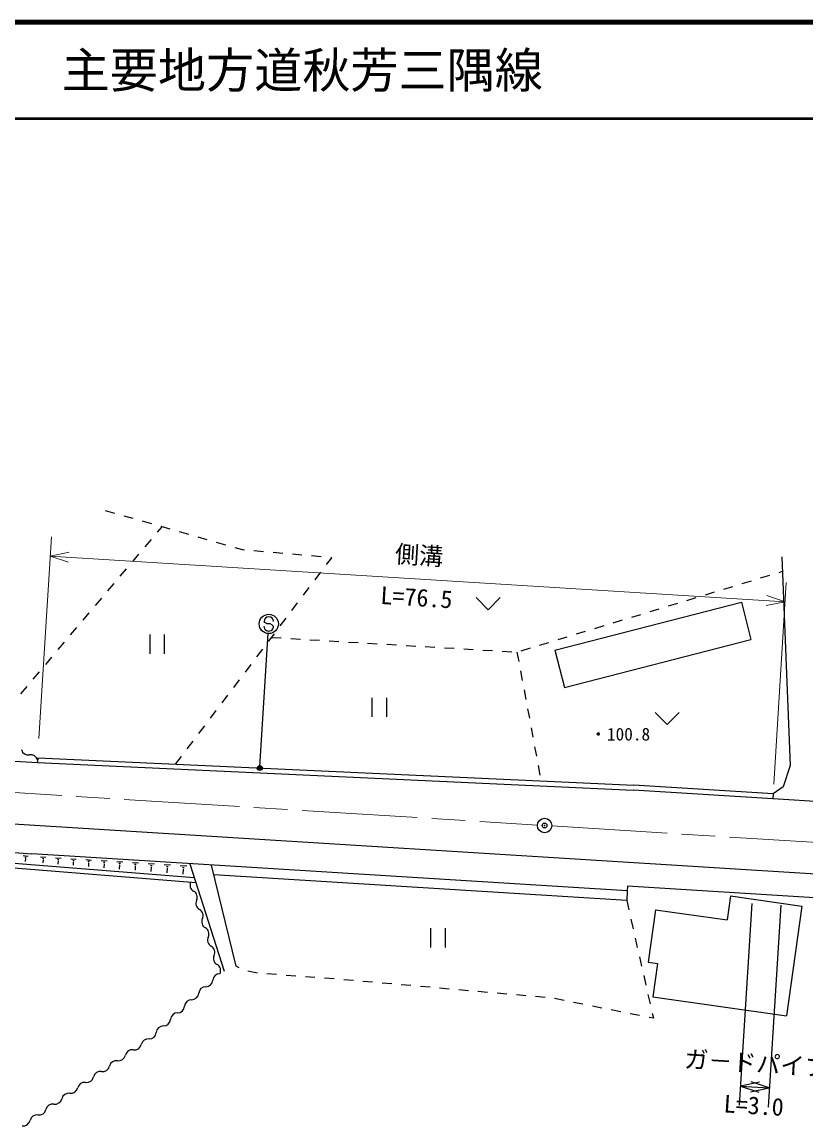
# Model space of a CAD drawing. Units: millimetres on the paper. Extents: x 40 to 680, y 20 to 380.
# Drawn here: x 212.6 to 294.1, y 265.3 to 380 of the extents above; entities that cross this region are included whole.
import ezdxf
from ezdxf.enums import TextEntityAlignment as Align

# ---------------------------------------------------------------- set-up
doc = ezdxf.new("R2010")
doc.units = ezdxf.units.MM
doc.header["$PDMODE"] = 32
doc.header["$PDSIZE"] = 0.5
doc.linetypes.add('CHAIN', pattern=[18.5, 12, -1.5, 3.5, -1.5])
for name, color, linetype, lineweight in [('M-BGD', 7, 'Continuous', 25), ('M-BMK', 2, 'CHAIN', 13), ('M-BMK-SRVR', 3, 'Continuous', 25), ('M-STR-HTXT', 7, 'Continuous', 13), ('M-STR-STRC', 7, 'Continuous', 25), ('M-TTL', 2, 'Continuous', 140), ('M-TTL-LINE', 7, 'Continuous', 50)]:
    doc.layers.add(name, color=color, linetype=linetype, lineweight=lineweight)
doc.layers.add('M-TTL-TXT', color=7, linetype='Continuous')
doc.styles.add('@ＭＳ ゴシック', font='')
doc.styles.add('ＭＳ ゴシック', font='')
doc.styles.get('@ＭＳ ゴシック').set_extended_font_data('@MS Gothic')
doc.styles.get('ＭＳ ゴシック').set_extended_font_data('MS Gothic')

msp = doc.modelspace()

# ---------------------------------------------------------------- linework, layer by layer
at = {"layer": 'M-BGD'}
for p, q in [((222.256, 328.965), (221.295, 329.24)), ((224.179, 328.414), (223.218, 328.689)), ((226.102, 327.864), (225.141, 328.139)), ((226.706, 327.018), (227.164, 327.559)), ((228.025, 327.313), (227.063, 327.588)), ((229.947, 326.762), (228.986, 327.038)), ((225.414, 325.491), (226.06, 326.255)), ((231.87, 326.212), (230.909, 326.487)), ((233.793, 325.661), (232.831, 325.936)), ((224.122, 323.965), (224.768, 324.728)), ((235.51, 325.169), (234.754, 325.386)), ((235.723, 325.151), (235.51, 325.169)), ((237.715, 324.975), (236.719, 325.063)), ((239.707, 324.799), (238.711, 324.887)), ((241.7, 324.623), (240.704, 324.711)), ((243.692, 324.447), (242.696, 324.535)), ((244.269, 323.643), (244.803, 324.348)), ((244.803, 324.348), (244.688, 324.359)), ((291.573, 324.452), (292.413, 302.779)), ((222.83, 322.438), (223.476, 323.202)), ((243.062, 322.048), (243.666, 322.846)), ((289.354, 322.252), (290.311, 322.543)), ((291.268, 322.834), (291.631, 322.944)), ((221.538, 320.912), (222.184, 321.675)), ((241.855, 320.453), (242.459, 321.251)), ((285.527, 321.089), (286.484, 321.38)), ((287.441, 321.67), (288.398, 321.961)), ((220.246, 319.385), (220.892, 320.148)), ((259.786, 320.207), (261.036, 318.957)), ((262.286, 320.207), (261.036, 318.957)), ((281.7, 319.926), (282.657, 320.216)), ((283.614, 320.507), (284.57, 320.798)), ((240.649, 318.858), (241.252, 319.656)), ((267.981, 314.764), (287.355, 319.729)), ((277.873, 318.762), (278.83, 319.053)), ((279.787, 319.344), (280.743, 319.635)), ((287.355, 319.729), (288.348, 315.855)), ((218.954, 317.858), (219.6, 318.622)), ((239.442, 317.264), (240.045, 318.061)), ((274.046, 317.599), (275.003, 317.89)), ((275.959, 318.181), (276.916, 318.472)), ((217.662, 316.332), (218.308, 317.095)), ((270.219, 316.436), (271.175, 316.727)), ((272.132, 317.018), (273.089, 317.308)), ((216.37, 314.805), (217.016, 315.569)), ((225.896, 316.363), (225.896, 314.363)), ((227.396, 316.363), (227.396, 314.363)), ((238.235, 315.669), (238.838, 316.466)), ((238.543, 316.076), (239.541, 316.017)), ((240.54, 315.957), (241.538, 315.898)), ((242.536, 315.838), (243.534, 315.779)), ((244.533, 315.719), (245.531, 315.66)), ((246.529, 315.6), (247.527, 315.541)), ((248.526, 315.481), (249.524, 315.422)), ((250.522, 315.362), (251.52, 315.303)), ((266.392, 315.273), (267.348, 315.564)), ((268.305, 315.854), (269.262, 316.145)), ((268.974, 310.889), (288.348, 315.855)), ((237.028, 314.074), (237.631, 314.871)), ((252.518, 315.243), (253.517, 315.184)), ((254.515, 315.124), (255.513, 315.065)), ((256.511, 315.005), (257.51, 314.945)), ((258.508, 314.886), (259.506, 314.826)), ((260.504, 314.767), (261.502, 314.707)), ((262.501, 314.648), (263.499, 314.588)), ((264.035, 314.556), (264.219, 313.574)), ((264.478, 314.691), (265.435, 314.982)), ((267.981, 314.764), (268.974, 310.889)), ((215.078, 313.279), (215.724, 314.042)), ((235.821, 312.479), (236.425, 313.277)), ((213.785, 311.752), (214.431, 312.515)), ((264.404, 312.591), (264.589, 311.608)), ((212.493, 310.225), (213.139, 310.989)), ((234.614, 310.884), (235.218, 311.682)), ((233.408, 309.289), (234.011, 310.087)), ((248.978, 309.818), (248.978, 307.818)), ((250.478, 309.818), (250.478, 307.818)), ((264.773, 310.625), (264.958, 309.642)), ((119.387, 308.972), (214.214, 303.072)), ((232.201, 307.695), (232.804, 308.492)), ((265.142, 308.66), (265.327, 307.677)), ((278.389, 308.264), (279.639, 307.014)), ((280.889, 308.264), (279.639, 307.014)), ((230.994, 306.1), (231.597, 306.897)), ((265.511, 306.694), (265.696, 305.711)), ((229.787, 304.505), (230.39, 305.302)), ((265.88, 304.728), (266.065, 303.745)), ((214.245, 303.571), (214.214, 303.072)), ((214.214, 303.072), (267.164, 300.629)), ((214.245, 303.571), (267.187, 301.129)), ((228.58, 302.91), (229.184, 303.707)), ((266.25, 302.763), (266.434, 301.78)), ((292.413, 302.779), (291.714, 300.539)), ((143.876, 300.936), (295.652, 291.493)), ((267.164, 300.629), (276.156, 300.22)), ((267.187, 301.129), (276.183, 300.719)), ((290.659, 299.819), (276.183, 300.719)), ((291.714, 300.539), (290.659, 299.819)), ((290.628, 299.32), (276.156, 300.22)), ((290.659, 299.819), (290.628, 299.32)), ((296.117, 298.978), (290.628, 299.32)), ((182.715, 296.015), (213.624, 293.591)), ((275.504, 289.74), (213.624, 293.591)), ((209.253, 292.843), (230.516, 291.143)), ((212.725, 293.41), (213.27, 293.368)), ((212.919, 293.258), (213.055, 293.247)), ((212.976, 293.117), (212.951, 292.798)), ((212.959, 293.118), (212.993, 293.115)), ((214.549, 293.283), (215.103, 293.248)), ((214.748, 293.131), (214.887, 293.122)), ((214.809, 292.988), (214.788, 292.651)), ((214.791, 292.989), (214.826, 292.987)), ((216.104, 293.186), (216.671, 293.15)), ((216.308, 293.031), (216.45, 293.022)), ((216.37, 292.884), (216.348, 292.527)), ((216.352, 292.885), (216.388, 292.883)), ((217.672, 293.088), (218.254, 293.052)), ((217.881, 292.929), (218.026, 292.92)), ((217.945, 292.779), (217.921, 292.401)), ((217.927, 292.78), (217.963, 292.778)), ((219.254, 292.99), (219.85, 292.953)), ((219.468, 292.827), (219.617, 292.818)), ((219.534, 292.673), (219.509, 292.274)), ((219.515, 292.675), (219.552, 292.672)), ((220.851, 292.89), (221.46, 292.853)), ((221.07, 292.724), (221.222, 292.714)), ((221.136, 292.567), (221.11, 292.146)), ((221.117, 292.568), (221.156, 292.565)), ((222.461, 292.79), (223.085, 292.751)), ((222.685, 292.62), (222.841, 292.61)), ((222.754, 292.459), (222.726, 292.017)), ((222.734, 292.46), (222.773, 292.458)), ((224.086, 292.689), (224.724, 292.649)), ((224.315, 292.515), (224.475, 292.505)), ((225.725, 292.587), (226.378, 292.547)), ((225.96, 292.409), (226.123, 292.399)), ((227.379, 292.484), (228.046, 292.443)), ((230.061, 292.568), (233.626, 281.405)), ((234.864, 281.912), (232.287, 292.429)), ((209.218, 292.344), (230.681, 290.628)), ((224.385, 292.35), (224.356, 291.886)), ((224.365, 292.351), (224.405, 292.349)), ((226.031, 292.241), (226.001, 291.755)), ((226.011, 292.242), (226.051, 292.239)), ((227.618, 292.302), (227.785, 292.292)), ((227.691, 292.13), (227.66, 291.622)), ((227.671, 292.131), (227.712, 292.129)), ((229.047, 292.38), (229.729, 292.338)), ((229.292, 292.194), (229.462, 292.183)), ((229.367, 292.018), (229.334, 291.488)), ((229.345, 292.02), (229.388, 292.017)), ((275.442, 288.742), (232.536, 291.412)), ((275.535, 290.239), (275.504, 289.74)), ((295.496, 288.997), (275.535, 290.239)), ((275.504, 289.74), (275.442, 288.742)), ((286.215, 289.219), (285.865, 286.743)), ((286.215, 289.219), (293.641, 288.169)), ((275.442, 288.742), (275.663, 287.767)), ((293.641, 288.169), (292.032, 276.782)), ((275.884, 286.792), (276.104, 285.816)), ((278.439, 287.792), (277.67, 282.347)), ((278.439, 287.792), (285.865, 286.743)), ((255.072, 285.868), (255.072, 283.868)), ((256.572, 285.868), (256.572, 283.868)), ((276.325, 284.841), (276.546, 283.866)), ((276.767, 282.891), (276.988, 281.915)), ((277.67, 282.347), (278.66, 282.207)), ((278.66, 282.207), (278.17, 278.741)), ((235.167, 281.739), (234.864, 281.912)), ((237.073, 281.209), (236.09, 281.39)), ((239.065, 281.043), (238.068, 281.118)), ((241.06, 280.893), (240.063, 280.968)), ((243.054, 280.743), (242.057, 280.818)), ((245.048, 280.593), (244.051, 280.668)), ((247.042, 280.427), (246.045, 280.515)), ((249.034, 280.252), (248.038, 280.34)), ((251.026, 280.078), (250.03, 280.165)), ((253.019, 279.903), (252.022, 279.99)), ((255.011, 279.728), (254.015, 279.816)), ((277.209, 280.94), (277.43, 279.965)), ((257.003, 279.553), (256.007, 279.641)), ((258.996, 279.379), (257.999, 279.466)), ((260.988, 279.204), (259.992, 279.291)), ((262.98, 279.029), (261.984, 279.116)), ((264.973, 278.854), (263.977, 278.942)), ((266.965, 278.68), (265.969, 278.767)), ((277.65, 278.989), (277.871, 278.014)), ((278.17, 278.741), (292.032, 276.782)), ((268.937, 278.359), (267.956, 278.555)), ((270.898, 277.968), (269.917, 278.164)), ((272.859, 277.577), (271.879, 277.773)), ((274.821, 277.186), (273.84, 277.382)), ((276.782, 276.795), (275.801, 276.991)), ((278.212, 276.51), (277.763, 276.6)), ((278.092, 277.039), (278.212, 276.51))]:
    msp.add_line(p, q, dxfattribs=at)
for centre, start, end in [((213.27, 304.589), 192.82638, 280.03202), ((213.522, 303.161), 12.82638, 100.03202), ((230.794, 290.355), 154.10612, 241.31176), ((230.098, 289.083), 334.10612, 61.31176), ((231.403, 288.449), 154.10612, 241.31176), ((230.706, 287.177), 334.10612, 61.31176), ((232.011, 286.544), 154.10612, 241.31176), ((231.315, 285.272), 334.10612, 61.31176), ((232.619, 284.639), 154.10612, 241.31176), ((231.923, 283.367), 334.10612, 61.31176), ((233.228, 282.734), 154.10612, 241.31176), ((232.532, 281.462), 334.10612, 61.31176), ((233.172, 280.42), 89.08811, 176.29375), ((231.725, 280.514), 269.08811, 356.29375), ((230.255, 279.158), 269.08811, 356.29375), ((231.702, 279.064), 89.08811, 176.29375), ((228.785, 277.802), 269.08811, 356.29375), ((230.232, 277.708), 89.08811, 176.29375), ((227.315, 276.446), 269.08811, 356.29375), ((228.762, 276.352), 89.08811, 176.29375), ((227.292, 274.996), 89.08811, 176.29375), ((225.717, 273.649), 80.73607, 167.94171), ((225.845, 275.09), 269.08811, 356.29375), ((224.065, 272.521), 80.73607, 167.94171), ((224.299, 273.952), 260.73607, 347.94171), ((222.414, 271.393), 80.73607, 167.94171), ((222.647, 272.824), 260.73607, 347.94171), ((220.763, 270.265), 80.73607, 167.94171), ((220.996, 271.696), 260.73607, 347.94171), ((219.111, 269.137), 80.73607, 167.94171), ((219.345, 270.568), 260.73607, 347.94171), ((217.46, 268.008), 80.73607, 167.94171), ((217.693, 269.439), 260.73607, 347.94171), ((215.808, 266.88), 80.73607, 167.94171), ((216.042, 268.311), 260.73607, 347.94171), ((214.157, 265.752), 80.73607, 167.94171), ((214.39, 267.183), 260.73607, 347.94171), ((212.739, 266.055), 260.73607, 347.94171)]:
    msp.add_arc(centre, 0.725, start, end, dxfattribs=at)
at = {"layer": 'M-BMK'}
for p, q in [((167.851, 302.701), (266.161, 296.584)), ((267.658, 296.491), (295.854, 294.736))]:
    msp.add_line(p, q, dxfattribs=at)
at = {"layer": 'M-BMK-SRVR'}
msp.add_circle((266.909, 296.537), 0.75, dxfattribs=at)
msp.add_point((266.909, 296.537), dxfattribs=at)
at = {"layer": 'M-STR-HTXT'}
for p, q in [((214.369, 305.567), (215.673, 326.527)), ((217.509, 324.927), (215.549, 324.531)), ((291.901, 319.78), (215.549, 324.531)), ((215.549, 324.531), (217.445, 323.894)), ((290.721, 300.817), (292.025, 321.776)), ((291.901, 319.78), (290.005, 320.417)), ((289.941, 319.383), (291.901, 319.78))]:
    msp.add_line(p, q, dxfattribs=at)
at = {"layer": 'M-STR-STRC'}
for p, q in [((237.858, 317.618), (237.759, 317.736)), ((238.103, 317.479), (237.858, 317.618)), ((238.404, 317.477), (238.103, 317.479)), ((238.649, 317.365), (238.404, 317.477)), ((238.755, 317.228), (238.649, 317.365)), ((237.332, 302.656), (238.192, 316.48)), ((288.448, 288.434), (287.144, 267.475)), ((291.442, 288.248), (290.138, 267.288)), ((289.228, 269.867), (287.268, 269.471)), ((290.262, 269.284), (288.366, 269.921)), ((287.268, 269.471), (290.262, 269.284)), ((287.268, 269.471), (289.164, 268.834)), ((288.302, 268.888), (290.262, 269.284))]:
    msp.add_line(p, q, dxfattribs=at)
for centre, radius in [((238.254, 317.478), 1), ((237.322, 302.507), 0.15), ((237.322, 302.507), 0.12), ((237.322, 302.507), 0.09), ((237.322, 302.507), 0.06), ((237.322, 302.507), 0.03)]:
    msp.add_circle(centre, radius, dxfattribs=at)
for centre, start, end in [((238.259, 317.732), 359.55488, 179.55488), ((238.255, 317.232), 179.55488, 359.55488)]:
    msp.add_arc(centre, 0.5, start, end, dxfattribs=at)
msp.add_point((237.322, 302.507), dxfattribs=at)
at = {"layer": 'M-TTL'}
msp.add_line((680, 380), (40, 380), dxfattribs=at)
at = {"layer": 'M-TTL-LINE'}
msp.add_line((40, 370), (680, 370), dxfattribs=at)

# ---------------------------------------------------------------- texts
at = {"layer": 'M-BGD', "style": 'ＭＳ ゴシック'}
msp.add_text('・100.8', height=1.32, dxfattribs=at).set_placement((271.589, 306.027), align=Align.MIDDLE_LEFT)
at = {"layer": 'M-STR-HTXT', "style": 'ＭＳ ゴシック'}
msp.add_text('側溝', height=1.833, rotation=356.44, dxfattribs=at).set_placement((253.787, 323.154), align=Align.BOTTOM_CENTER)
at = {"layer": 'M-STR-HTXT', "style": '@ＭＳ ゴシック'}
msp.add_text('L=76.5', height=1.833, rotation=356.44, dxfattribs=at).set_placement((253.663, 321.157), align=Align.TOP_CENTER)
at = {"layer": 'M-STR-STRC', "style": 'ＭＳ ゴシック'}
msp.add_text('ガ－ドパイプ', height=1.833, rotation=356.44, dxfattribs=at).set_placement((288.827, 270.376), align=Align.BOTTOM_CENTER)
at = {"layer": 'M-STR-STRC', "style": '@ＭＳ ゴシック'}
msp.add_text('L=3.0', height=1.833, rotation=356.44, dxfattribs=at).set_placement((288.703, 268.38), align=Align.TOP_CENTER)
at = {"layer": 'M-TTL-TXT', "style": 'ＭＳ ゴシック'}
msp.add_text('主要地方道秋芳三隅線', height=3.666, dxfattribs=at).set_placement((216.734, 375), align=Align.MIDDLE_LEFT)

doc.saveas('drawing.dxf')
